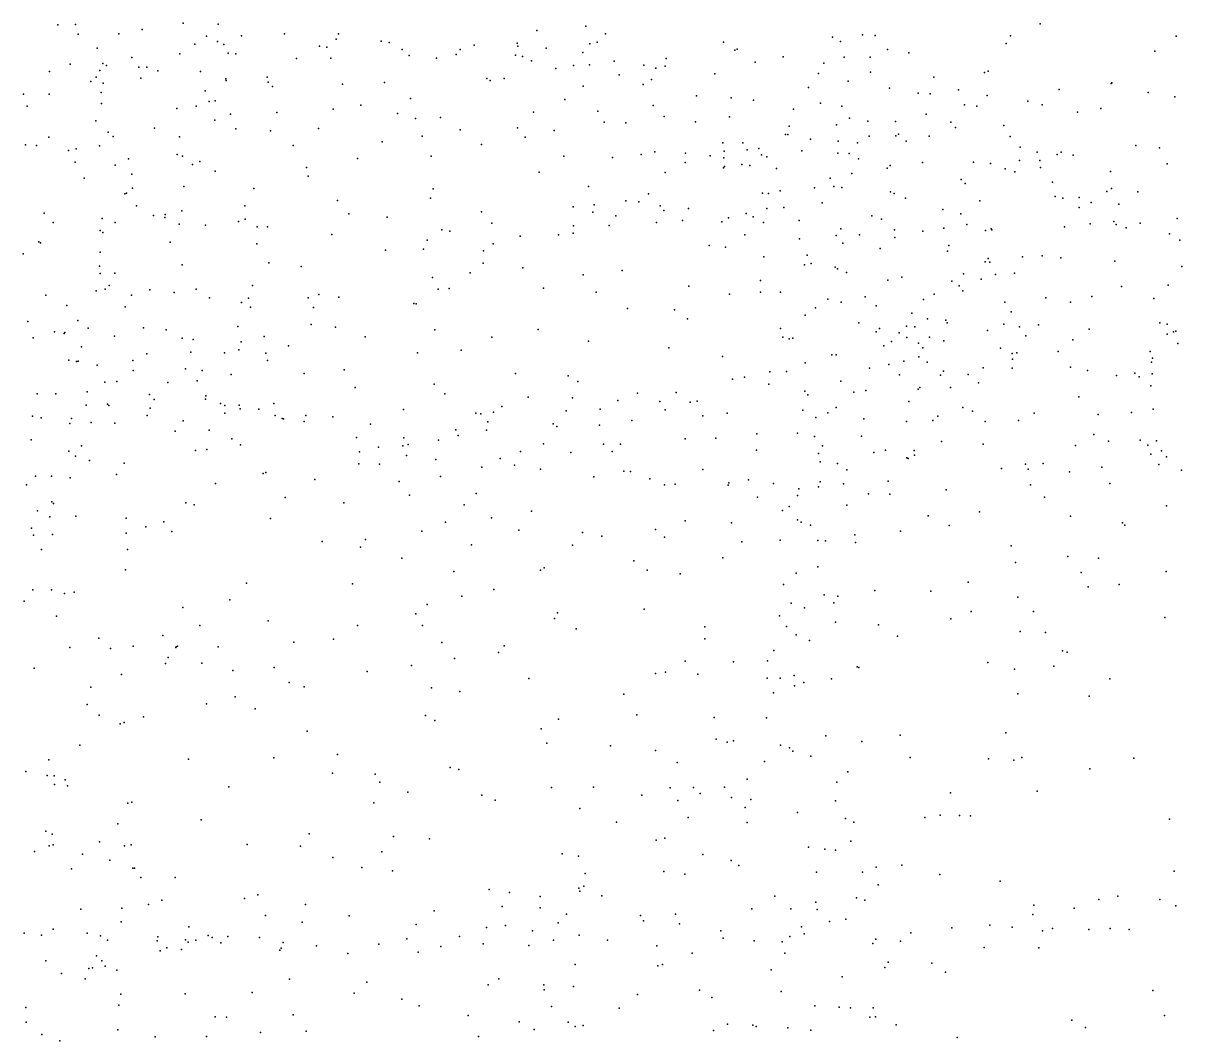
# Model space of a CAD drawing. Header units: metres. Extents: x -25 to 25, y -27.7 to 27.8.
# Drawn here: x -3.325 to -0.501, y -18.183 to -15.701 of the extents above; entities that cross this region are included whole.
import ezdxf

# ---------------------------------------------------------------- set-up
doc = ezdxf.new("R2010")
doc.units = ezdxf.units.M

msp = doc.modelspace()

# ---------------------------------------------------------------- linework, layer by layer
for p in [(-2.9353, -15.7013, -14.1137), (-3.2408, -15.7051, -14.2476), (-3.1978, -15.7047, 0.1421), (-3.1913, -15.7279, 20.0257), (-3.0918, -15.7271, 4.8017), (-3.0356, -15.7169, 2.1737), (-2.8499, -15.704, -11.9527), (-2.6886, -15.7274, -13.4497), (-2.5565, -15.7276, 7.3116), (-2.0731, -15.7191, 19.6598), (-1.9543, -15.7086, 2.075), (-1.9061, -15.7273, 1.0248), (-0.8463, -15.7026, 3.4819), (-2.9067, -15.7524, -13.7623), (-2.8788, -15.733, -13.9156), (-2.852, -15.7462, -13.541), (-2.8361, -15.7533, -12.2454), (-2.793, -15.7318, 4.9201), (-2.6034, -15.7575, -12.94), (-2.5625, -15.7405, 5.1996), (-2.453, -15.745, 5.3904), (-2.4332, -15.7483, 19.8699), (-2.2264, -15.7553, 7.422), (-2.1211, -15.7499, 6.1307), (-2.1198, -15.7573, 2.0681), (-1.9443, -15.752, 6.2034), (-1.926, -15.7473, -4.8131), (-1.6182, -15.7475, 1.6159), (-1.3527, -15.7355, 6.4749), (-1.3335, -15.7458, 18.9966), (-1.2798, -15.7297, 7.8002), (-1.2486, -15.7311, 18.7669), (-0.9292, -15.7509, 2.9483), (-0.9186, -15.732, 17.6832), (-0.5155, -15.7331, 2.0558), (-3.1453, -15.7623, -9.495), (-3.0603, -15.7854, -11.0313), (-2.9438, -15.7761, -11.3145), (-2.8258, -15.7746, 4.7576), (-2.8073, -15.7762, -12.4406), (-2.585, -15.7595, 0.2829), (-2.4013, -15.7653, 5.2021), (-2.3844, -15.7802, -4.6694), (-2.2697, -15.7781, 19.7599), (-2.2605, -15.7658, 5.8587), (-2.1252, -15.7794, 5.1165), (-2.1085, -15.7823, 5.6499), (-2.0507, -15.762, 5.3075), (-1.961, -15.7727, 5.1105), (-1.5907, -15.7668, -4.841), (-1.5849, -15.7646, 19.2893), (-1.4729, -15.7836, 8.2428), (-1.324, -15.7843, 7.3354), (-1.2606, -15.7845, 8.0174), (-1.2184, -15.7655, 7.0127), (-1.1668, -15.7735, 1.8694), (-0.5673, -15.7696, -4.4684), (-3.2105, -15.801, -14.0238), (-3.1315, -15.7994, -9.8505), (-3.1221, -15.8047, -10.8648), (-3.0434, -15.8083, 7.1682), (-3.0238, -15.8089, 4.6312), (-2.6593, -15.7872, -13.0941), (-2.5758, -15.787, 4.8563), (-2.318, -15.7863, 0.5126), (-2.086, -15.7934, 5.8567), (-2.0267, -15.8119, 4.9694), (-1.9843, -15.8042, 19.5364), (-1.9448, -15.8027, 0.8624), (-1.8846, -15.7941, 5.5027), (-1.8123, -15.8034, 6.104), (-1.7837, -15.8107, 2.266), (-1.7609, -15.8061, 5.3018), (-1.7585, -15.7878, 5.1051), (-1.5412, -15.7962, 2.4221), (-1.3741, -15.7992, 1.7966), (-3.2614, -15.819, 4.5947), (-3.1475, -15.8329, -9.6846), (-3.1383, -15.8169, -13.7768), (-3.0385, -15.8352, 0.1383), (-2.997, -15.8176, 19.9417), (-2.893, -15.8191, -11.5602), (-2.831, -15.8371, -13.0308), (-2.8307, -15.8409, 2.2076), (-2.7306, -15.8331, 0.1463), (-2.195, -15.8362, 4.9188), (-2.1872, -15.8408, 0.5837), (-2.1528, -15.8362, -4.773), (-1.873, -15.8276, 5.9449), (-1.7941, -15.8386, 1.1688), (-1.6398, -15.8249, 8.0428), (-1.3868, -15.8241, -4.8022), (-1.3146, -15.8426, 7.6989), (-1.2599, -15.8209, 2.6262), (-1.1054, -15.8329, 18.0761), (-0.9826, -15.8216, 3.4083), (-0.9731, -15.818, 3.5649), (-3.1603, -15.8432, -10.4708), (-3.1349, -15.87, -4.5321), (-3.1305, -15.8475, 2.1772), (-2.8814, -15.866, -4.513), (-2.7282, -15.8451, 19.8851), (-2.7179, -15.8555, -4.5662), (-2.5469, -15.8499, 19.835), (-2.4445, -15.8457, 4.7547), (-1.9602, -15.8547, 7.5109), (-1.814, -15.8509, 5.6581), (-1.4116, -15.8583, 8.0501), (-1.2138, -15.86, 18.6369), (-1.0459, -15.8638, 2.9942), (-0.8002, -15.863, 17.0964), (-0.6732, -15.8484, 1.9228), (-0.6716, -15.8471, 16.8024), (-0.5834, -15.8701, 16.6666), (-3.3243, -15.8746, -9.333), (-3.2619, -15.8742, 7.1475), (-3.1343, -15.8969, -13.385), (-2.8717, -15.892, -12.5639), (-2.8573, -15.8904, -12.1602), (-2.3812, -15.8853, 7.3005), (-2.0055, -15.8877, -4.8364), (-1.6842, -15.8785, 7.7548), (-1.6, -15.8836, 4.9647), (-1.5454, -15.8893, 7.9032), (-1.3823, -15.896, 19.0932), (-1.1439, -15.8723, 6.9285), (-1.1143, -15.8734, 6.5316), (-0.9757, -15.8774, 17.8745), (-0.8766, -15.8912, 3.7199), (-0.5187, -15.8812, -4.3427), (-3.3156, -15.9035, -13.7005), (-2.9504, -15.9091, -13.1181), (-2.9033, -15.9035, 0.0936), (-2.8202, -15.9229, -11.9847), (-2.7067, -15.9195, 4.4564), (-2.5694, -15.9113, 2.2491), (-2.5021, -15.9011, 4.5902), (-2.4131, -15.9214, 19.7224), (-2.0817, -15.9187, 2.2467), (-1.9249, -15.9157, 2.31), (-1.7899, -15.9019, 5.8038), (-1.448, -15.9109, 2.6352), (-1.3302, -15.9038, 7.8501), (-1.1241, -15.9234, 3.5291), (-1.0309, -15.9008, 6.7429), (-1.0013, -15.904, -4.541), (-0.8413, -15.9006, 17.6455), (-0.7553, -15.9182, -4.3626), (-0.6988, -15.9097, 3.7222), (-3.1482, -15.9393, -10.2502), (-2.8584, -15.938, -12.3592), (-2.3689, -15.9336, 2.2444), (-2.3085, -15.9309, 4.6755), (-1.9093, -15.9428, 0.7554), (-1.8567, -15.9439, 19.4361), (-1.7626, -15.9289, -4.8736), (-1.6866, -15.9416, 4.7546), (-1.6036, -15.9299, 5.1281), (-1.4582, -15.9523, 6.2474), (-1.3428, -15.9494, 2.7797), (-1.3109, -15.933, -2.6869), (-1.2664, -15.9406, 7.1973), (-1.1992, -15.9407, 1.7634), (-1.0642, -15.943, -2.8176), (-1.0528, -15.9555, 3.8637), (-0.935, -15.9511, -2.4757), (-3.2628, -15.979, -4.5371), (-3.1184, -15.9669, 4.3788), (-3.1056, -15.9779, 19.7758), (-3.0052, -15.9571, 2.2263), (-2.9439, -15.9783, -11.2886), (-2.8067, -15.9592, -11.7639), (-2.7222, -15.9637, 2.2818), (-2.6055, -15.9581, 0.2567), (-2.3532, -15.9772, 4.5286), (-2.2602, -15.961, -4.7474), (-2.1205, -15.9562, 19.5334), (-2.1017, -15.9794, 7.343), (-2.0315, -15.9628, 4.7269), (-1.4672, -15.9727, 1.5945), (-1.4618, -15.9728, 7.7178), (-1.2637, -15.977, 18.9164), (-1.1987, -15.9762, -4.6879), (-1.192, -15.9718, 7.0396), (-1.1175, -15.9769, -3.0117), (-0.92, -15.9774, -4.4167), (-3.3194, -15.998, 4.3583), (-3.2925, -15.9996, -13.4744), (-3.2151, -16.0118, 2.2102), (-3.196, -16.008, 0.3037), (-3.1394, -16.0004, -10.6061), (-2.6672, -15.9997, 19.7351), (-2.4504, -15.991, -4.6813), (-2.2082, -15.9974, 0.5253), (-1.6202, -15.9928, 19.3051), (-1.5716, -15.9931, -4.869), (-1.5609, -16.0102, 1.4464), (-1.5322, -16.007, 4.6875), (-1.4061, -15.9839, -2.9393), (-1.3387, -15.9891, 2.9402), (-1.2917, -15.9932, 3.2775), (-1.1728, -15.989, -2.5273), (-0.8957, -16.0033, 17.7889), (-0.6133, -15.9993, 1.9217), (-0.5561, -16.0051, -4.1232), (-3.1988, -16.0402, -9.9795), (-3.0683, -16.0317, -13.1469), (-2.9499, -16.0212, -12.8882), (-2.937, -16.0258, 7.1455), (-2.8948, -16.0385, 4.2782), (-2.5101, -16.0311, 2.3305), (-2.3307, -16.0256, 19.5925), (-2.0079, -16.0254, 2.4199), (-1.8887, -16.029, 4.6021), (-1.8188, -16.0218, 2.5716), (-1.7861, -16.015, 7.4747), (-1.7107, -16.0185, 4.6041), (-1.651, -16.0245, 5.83), (-1.6178, -16.03, 2.8698), (-1.6165, -16.0137, 7.6065), (-1.5261, -16.0222, 4.9519), (-1.5126, -16.0269, 2.9926), (-1.4276, -16.0122, -2.7689), (-1.34, -16.0185, 7.4993), (-1.3124, -16.0193, 6.2955), (-1.2891, -16.0318, 3.8505), (-0.8967, -16.0361, -2.8104), (-0.8535, -16.0155, -2.6474), (-0.8476, -16.0364, -4.2661), (-0.8051, -16.0217, 17.0699), (-0.7956, -16.0158, 17.5128), (-0.7663, -16.0235, 16.794), (-3.1007, -16.0479, 7.1399), (-2.9128, -16.0455, 19.6981), (-2.8572, -16.062, 0.155), (-2.6347, -16.0531, 4.2503), (-2.0677, -16.0648, -4.8282), (-1.7602, -16.0657, 2.7581), (-1.7121, -16.0407, 1.0217), (-1.6186, -16.0541, 5.5363), (-1.6163, -16.0507, 1.2788), (-1.5738, -16.046, 3.196), (-1.5541, -16.0487, 3.351), (-1.489, -16.0555, 3.5634), (-1.3052, -16.068, -4.7559), (-1.2194, -16.0545, 18.5281), (-1.2122, -16.0483, 18.329), (-1.1336, -16.0408, 4.0876), (-1.0092, -16.0405, 1.7173), (-0.968, -16.0432, 6.6823), (-0.9319, -16.0561, -2.2606), (-0.908, -16.0639, -2.9633), (-0.8454, -16.053, 3.8773), (-0.6753, -16.0632, -3.9932), (-0.5371, -16.0445, 16.3908), (-3.1764, -16.0794, -13.2912), (-3.0603, -16.0698, 19.6553), (-2.6304, -16.0743, 7.1729), (-1.3582, -16.0792, 4.6119), (-1.0392, -16.0824, 6.4452), (-1.0292, -16.0923, 17.9781), (-0.8165, -16.0892, -4.1074), (-3.0776, -16.1172, -11.028), (-3.0736, -16.1158, -4.4872), (-3.0585, -16.1037, 0.2427), (-2.9336, -16.0995, -12.5265), (-2.7629, -16.1047, -11.9283), (-2.3264, -16.1056, 2.4359), (-1.9474, -16.0999, 19.4098), (-1.8008, -16.1172, 2.9257), (-1.5236, -16.1161, 5.2113), (-1.5087, -16.1169, 5.944), (-1.4806, -16.1098, 3.792), (-1.3966, -16.1027, 3.9647), (-1.3496, -16.0992, 4.1988), (-1.3296, -16.1023, 4.4205), (-1.2112, -16.1122, 4.3221), (-1.2023, -16.117, -3.2027), (-0.81, -16.1237, -3.9418), (-0.6844, -16.112, -2.4255), (-0.6726, -16.1047, 1.7998), (-0.6089, -16.1128, -3.7706), (-3.0489, -16.1465, -13.0213), (-2.7853, -16.1463, 19.5897), (-2.5594, -16.1335, -4.6435), (-2.3327, -16.1279, 4.2317), (-1.9846, -16.1493, 4.3638), (-1.934, -16.1443, 2.74), (-1.8563, -16.1343, 0.6269), (-1.825, -16.1367, 3.3663), (-1.7726, -16.1469, 4.3717), (-1.7035, -16.1528, 0.7689), (-1.5124, -16.153, 19.1709), (-1.4712, -16.1509, 7.4584), (-1.3775, -16.1397, 6.1117), (-1.1744, -16.1282, -2.3976), (-0.9936, -16.1346, -4.3696), (-0.7915, -16.1276, -3.7273), (-0.7512, -16.1264, -3.5423), (-0.7512, -16.1507, -3.3225), (-0.7219, -16.1386, 16.5862), (-0.6549, -16.143, -2.601), (-3.274, -16.1647, 2.2996), (-3.133, -16.1775, -10.4586), (-3.0077, -16.17, 2.3404), (-2.9802, -16.1753, -11.2085), (-2.9789, -16.1681, -12.7374), (-2.9388, -16.1591, 4.1573), (-2.7844, -16.1792, 4.1256), (-2.5319, -16.1662, 19.5362), (-2.4378, -16.1741, 4.0782), (-2.2084, -16.161, 0.465), (-1.9366, -16.1625, -4.8416), (-1.8804, -16.1713, 3.5331), (-1.7635, -16.1581, 19.3137), (-1.6065, -16.1758, 4.1635), (-1.5629, -16.1656, -4.8431), (-1.5457, -16.1735, 1.0628), (-1.2568, -16.171, 18.7261), (-1.2331, -16.1793, 1.5114), (-1.0838, -16.1552, 1.5782), (-1.04, -16.1663, -3.3614), (-0.513, -16.1776, -3.469), (-3.2519, -16.1877, 0.3817), (-3.1373, -16.2067, -10.6617), (-3.1009, -16.1869, 19.4869), (-2.9453, -16.191, 7.1348), (-2.8812, -16.1935, -11.4029), (-2.8004, -16.1847, -12.2083), (-2.7548, -16.1982, -4.5656), (-2.7297, -16.1975, 0.2021), (-2.3053, -16.205, 19.4345), (-2.2853, -16.2082, -4.7134), (-2.1829, -16.1891, 4.0712), (-1.9836, -16.1951, 2.9231), (-1.8974, -16.1943, 4.2136), (-1.7814, -16.1875, 7.3152), (-1.7186, -16.1821, 3.8206), (-1.6224, -16.1854, 4.0044), (-1.5206, -16.1869, 5.5253), (-1.4337, -16.1823, -2.8755), (-1.3325, -16.2031, 4.8334), (-1.2016, -16.2049, 18.1676), (-1.1327, -16.2085, 4.4266), (-1.0817, -16.2013, 6.8822), (-1.0254, -16.192, -2.1615), (-0.9797, -16.2066, -4.2265), (-0.9663, -16.2026, 6.692), (-0.9644, -16.2055, -3.86), (-0.7871, -16.1982, 3.9145), (-0.7247, -16.1904, -2.0894), (-0.6674, -16.1847, 16.4221), (-0.6615, -16.1922, -3.0197), (-0.637, -16.2001, 3.7734), (-0.6025, -16.1891, -2.7534), (-3.2869, -16.2347, -9.9013), (-3.2827, -16.237, 7.1722), (-3.131, -16.2117, -13.1364), (-2.9671, -16.2354, 0.2331), (-2.5733, -16.2162, 0.2798), (-2.3404, -16.2307, 0.3889), (-2.1137, -16.221, -4.7825), (-2.0206, -16.2177, 3.1121), (-1.9851, -16.2137, 7.2343), (-1.5662, -16.217, 0.8394), (-1.4334, -16.2271, 19.0575), (-1.344, -16.2189, -4.7421), (-1.3273, -16.238, 1.289), (-1.287, -16.2173, -3.1103), (-1.2007, -16.2237, -4.6216), (-0.5311, -16.2151, -3.1955), (-0.506, -16.2304, -2.9655), (-3.3253, -16.2641, -13.375), (-3.1373, -16.2594, -10.3121), (-2.7557, -16.2397, 2.4766), (-2.4422, -16.2544, 2.6326), (-2.3493, -16.2521, 3.8079), (-2.2036, -16.2561, 7.1797), (-2.1798, -16.2392, 3.6521), (-1.6535, -16.2431, 19.2361), (-1.6138, -16.2478, 0.6759), (-1.2363, -16.2508, 4.7116), (-1.0723, -16.2571, -3.545), (-1.0691, -16.2432, 6.3122), (-3.1389, -16.294, -10.8452), (-2.9374, -16.2905, -4.4746), (-2.7264, -16.2853, -11.9197), (-2.2041, -16.2862, 3.464), (-1.5199, -16.2712, 7.3433), (-1.4211, -16.2908, 5.3508), (-1.4147, -16.2666, -2.5829), (-1.4044, -16.2874, 5.7239), (-0.9803, -16.2835, 1.4254), (-0.9737, -16.2751, -1.9907), (-0.9696, -16.2839, 6.5531), (-0.8896, -16.2708, 16.6451), (-0.8415, -16.2684, 17.1229), (-0.7958, -16.2733, 1.5354), (-0.6645, -16.2817, 16.2654), (-0.5013, -16.2943, -2.6078), (-3.1373, -16.3113, 19.3045), (-3.1022, -16.311, 0.3353), (-2.6477, -16.2946, 2.581), (-2.3277, -16.3215, 3.5628), (-2.2357, -16.3104, 19.3249), (-2.1072, -16.2978, 0.4549), (-1.9602, -16.3151, -4.7844), (-1.8657, -16.3046, 19.2626), (-1.3463, -16.2959, 1.0565), (-1.3403, -16.3002, 5.0706), (-1.3187, -16.3089, 18.4812), (-1.1839, -16.3208, 7.1263), (-1.0338, -16.3128, 17.8972), (-0.9554, -16.314, 16.8645), (-0.9092, -16.3107, 4.1827), (-3.1255, -16.3499, -4.4099), (-3.1157, -16.3405, 3.9252), (-2.9036, -16.3496, 3.9265), (-2.7663, -16.3411, -4.5085), (-2.3136, -16.3499, 3.3751), (-2.2871, -16.3485, 3.063), (-2.0571, -16.3476, 19.2535), (-1.7025, -16.3429, 0.5575), (-1.5279, -16.3284, -4.7656), (-1.2181, -16.3275, 6.0312), (-1.0615, -16.3304, 6.7971), (-1.0443, -16.3421, -4.1565), (-0.99, -16.3252, 4.3477), (-0.6482, -16.3432, -1.7702), (-0.5343, -16.3404, 15.9776), (-3.2703, -16.3643, -9.9912), (-3.1476, -16.354, -10.44), (-3.061, -16.3647, -11.0953), (-3.0168, -16.3515, 2.5127), (-2.9571, -16.3578, -12.5204), (-2.8712, -16.3707, 7.1445), (-2.7763, -16.3721, -12.2153), (-2.6304, -16.3708, 7.1496), (-2.6048, -16.3626, 3.7815), (-2.5561, -16.3691, 19.3202), (-1.9284, -16.3574, 7.1528), (-1.6037, -16.3621, 7.2401), (-1.5283, -16.3574, 19.0378), (-1.4794, -16.3575, 0.6423), (-1.3643, -16.3743, 18.6739), (-1.2734, -16.3684, 5.8106), (-1.1308, -16.375, 4.7845), (-1.1046, -16.3619, 1.1875), (-1.0354, -16.3536, 4.5222), (-0.8328, -16.3713, 17.4622), (-0.7208, -16.3675, 1.4315), (-0.5696, -16.3722, -2.278), (-3.2185, -16.3895, 3.8127), (-3.0764, -16.393, -12.8221), (-2.7932, -16.3827, -11.5335), (-2.7714, -16.3935, 19.2973), (-2.6177, -16.3942, -4.552), (-2.3728, -16.385, -4.6447), (-2.3677, -16.386, 3.2085), (-1.8522, -16.3973, 0.4858), (-1.7377, -16.4, 7.1675), (-1.3942, -16.3953, -2.3675), (-1.3312, -16.3819, 7.2458), (-1.246, -16.3902, -2.1544), (-0.9324, -16.3812, 1.2844), (-0.9175, -16.4049, -1.7341), (-0.773, -16.3814, 4.0605), (-3.3141, -16.4289, 3.684), (-3.1917, -16.4262, 19.1229), (-1.7058, -16.4221, -4.7404), (-1.4193, -16.4131, -2.8056), (-1.2888, -16.432, -3.038), (-1.159, -16.4081, 7.0001), (-1.1212, -16.4219, -3.5166), (-1.0762, -16.4252, 0.9452), (-1.0733, -16.4323, -1.8565), (-0.9352, -16.4348, 17.6937), (-0.5552, -16.4319, 1.46), (-0.5371, -16.4349, -1.5153), (-3.2491, -16.4541, 7.215), (-3.2255, -16.4582, -10.131), (-3.2238, -16.4553, 0.4488), (-3.1668, -16.4452, -10.6431), (-3.0322, -16.4441, -12.6432), (-2.9765, -16.4493, 19.1683), (-2.8024, -16.4405, 3.6784), (-2.6234, -16.4363, 3.5192), (-2.5642, -16.4424, 3.1206), (-2.3222, -16.4493, 0.3842), (-2.0697, -16.4481, 7.1069), (-1.4798, -16.4461, 18.8435), (-1.2462, -16.4542, 18.0133), (-1.2381, -16.4457, 5.4106), (-1.1906, -16.4566, -4.3956), (-1.1726, -16.4402, -3.3708), (-1.1521, -16.4416, 0.7301), (-0.9753, -16.4506, 16.4617), (-0.8973, -16.4413, 17.162), (-0.8816, -16.4637, 0.981), (-0.8507, -16.4369, 4.2548), (-0.7269, -16.4473, 1.2453), (-0.5374, -16.4593, -2.006), (-0.5212, -16.454, 3.8046), (-0.5163, -16.4523, -1.7295), (-3.3011, -16.4686, -13.2272), (-3.1829, -16.4908, -10.8108), (-3.1029, -16.4647, 3.6214), (-2.9379, -16.4693, 3.6025), (-2.9113, -16.4724, 2.7726), (-2.7938, -16.4785, 2.913), (-2.738, -16.4656, -11.701), (-2.6783, -16.488, 0.345), (-2.492, -16.4657, 0.3584), (-2.1832, -16.4671, -4.666), (-1.9476, -16.4766, -4.6978), (-1.4738, -16.4671, -2.5103), (-1.4581, -16.4706, 18.3158), (-1.4497, -16.4694, 18.5274), (-1.2278, -16.4883, -1.9568), (-1.2088, -16.4771, -3.205), (-1.1716, -16.4673, 5.6557), (-1.1435, -16.4812, 5.1638), (-1.1162, -16.4668, 5.8682), (-1.0817, -16.4758, -3.7927), (-0.7673, -16.4737, 16.1281), (-0.5108, -16.4826, -2.1586), (-3.0239, -16.5075, -11.1935), (-2.9169, -16.5037, -12.4246), (-2.8346, -16.5048, 3.4384), (-2.7999, -16.4974, -4.4365), (-2.7341, -16.5059, 19.1375), (-2.3646, -16.505, 7.121), (-2.2577, -16.4988, 19.1146), (-1.752, -16.4926, 19.0394), (-1.6209, -16.514, 0.478), (-1.3544, -16.5098, -4.5499), (-1.3435, -16.5101, -2.1011), (-1.142, -16.5149, 6.6912), (-1.1323, -16.4929, -4.1892), (-0.943, -16.4936, 4.7144), (-0.9151, -16.5067, 0.7027), (-0.9142, -16.5203, 17.4855), (-0.9037, -16.5053, 17.3108), (-0.8023, -16.502, -1.4503), (-0.5782, -16.5019, 1.267), (-0.5725, -16.5178, 15.8901), (-3.2142, -16.5227, 18.9446), (-3.1955, -16.5261, -10.479), (-3.1914, -16.5257, 3.4477), (-3.1448, -16.5354, -12.82), (-3.0582, -16.5238, 7.1845), (-3.0571, -16.5479, 3.361), (-2.9293, -16.5438, 2.9775), (-2.8894, -16.548, 3.1537), (-2.7295, -16.5241, -11.9985), (-2.5426, -16.5469, 19.0457), (-1.4193, -16.5296, 7.1098), (-1.2628, -16.5421, 0.4776), (-1.2151, -16.5335, 16.8284), (-1.1791, -16.5256, 16.5724), (-1.122, -16.528, 5.5102), (-0.9859, -16.5415, 4.9679), (-0.9146, -16.5428, 16.2501), (-0.7723, -16.5402, 0.7631), (-0.7316, -16.5478, 0.1893), (-0.5752, -16.5277, -1.3086), (-3.1259, -16.5762, 3.2223), (-3.0974, -16.5751, 2.9905), (-2.901, -16.5737, -11.3945), (-2.8187, -16.5578, -12.258), (-2.6407, -16.5553, 7.1463), (-2.1256, -16.5552, 16.767), (-1.9967, -16.5611, 16.6821), (-1.9732, -16.5753, 18.9848), (-1.5967, -16.5695, 18.7531), (-1.5671, -16.5644, 18.5639), (-1.5057, -16.5514, 18.1759), (-1.4652, -16.5508, -2.369), (-1.3321, -16.5741, 6.9163), (-1.1894, -16.5586, -1.7778), (-1.0895, -16.5593, 17.7692), (-1.0825, -16.5501, 17.0228), (-1.0217, -16.5582, 0.4331), (-0.6606, -16.5605, 0.947), (-0.6158, -16.5547, -0.0038), (-0.6053, -16.5637, 0.5756), (-0.5739, -16.5561, 1.111), (-3.1696, -16.6002, 18.8122), (-2.9727, -16.577, 0.4565), (-2.5159, -16.5892, -4.4718), (-2.3237, -16.5815, 18.9754), (-1.8283, -16.6037, 7.0107), (-1.734, -16.6014, 16.7225), (-1.5081, -16.5818, -4.5687), (-1.4202, -16.5984, 16.7884), (-1.3009, -16.6006, -4.3549), (-1.2716, -16.5971, -3.0171), (-1.1443, -16.5935, -3.8974), (-1.1395, -16.5898, -3.6284), (-1.0652, -16.5893, 16.3505), (-0.9971, -16.5782, -1.5206), (-0.5771, -16.5859, 0.7544), (-3.291, -16.6054, -13.0769), (-3.2453, -16.6054, -10.6788), (-3.1718, -16.633, -11.051), (-3.1198, -16.6304, 18.126), (-3.1167, -16.6333, 18.3854), (-3.0172, -16.6068, 17.4785), (-3.0064, -16.6186, 17.7759), (-2.8809, -16.6181, 18.2344), (-2.8803, -16.61, 17.9644), (-2.8441, -16.6285, 17.4582), (-2.799, -16.6327, 7.176), (-2.7145, -16.629, 18.8687), (-2.2972, -16.6053, 16.8714), (-2.0941, -16.6135, 16.9063), (-1.9864, -16.615, 7.0006), (-1.8762, -16.6214, 16.5255), (-1.7737, -16.6234, 18.773), (-1.6998, -16.6254, 18.4444), (-1.6827, -16.6229, 18.2172), (-1.4131, -16.6078, 0.4386), (-1.1666, -16.6241, -1.608), (-0.7525, -16.6121, 4.5095), (-3.3025, -16.6591, 18.5755), (-3.0227, -16.6579, -11.2615), (-3.0159, -16.6398, 18.6087), (-2.8341, -16.6521, 18.6867), (-2.834, -16.6334, 17.2765), (-2.7968, -16.642, 17.6442), (-2.7511, -16.6421, -11.818), (-2.7111, -16.6577, 18.5488), (-2.6365, -16.658, 18.3056), (-2.5709, -16.6611, 18.6527), (-2.3986, -16.6433, 18.7962), (-2.2218, -16.6521, 7.0078), (-2.2097, -16.6535, 17.0125), (-2.179, -16.6497, 16.5083), (-2.1583, -16.6356, 18.8632), (-2.0018, -16.6464, -4.5781), (-1.9189, -16.6424, 16.9437), (-1.7606, -16.6439, -4.5889), (-1.6684, -16.6586, 0.4223), (-1.6093, -16.6518, 16.8764), (-1.4253, -16.6447, -2.0687), (-1.3637, -16.6512, 6.7515), (-1.3438, -16.6387, 17.8699), (-1.096, -16.6598, 17.1725), (-1.035, -16.6384, 6.3114), (-1.0119, -16.647, 17.4194), (-0.8612, -16.6521, 16.0362), (-0.7049, -16.6558, 4.7042), (-0.6241, -16.6502, 4.2546), (-0.5711, -16.6427, -0.1466), (-3.2815, -16.6637, -10.3917), (-3.2116, -16.6774, -12.7723), (-3.2079, -16.6648, 7.3076), (-3.1599, -16.675, 17.6128), (-3.1018, -16.6762, 17.1243), (-2.9355, -16.6706, 17.1275), (-2.6938, -16.6655, 17.3707), (-2.691, -16.6661, 17.2109), (-2.6404, -16.6728, 17.7942), (-2.4788, -16.6792, 18.3911), (-2.193, -16.6731, 18.6776), (-2.0332, -16.6778, 17.0904), (-2.0243, -16.6844, 18.5942), (-1.9203, -16.6813, 18.3961), (-1.8419, -16.6704, 0.415), (-1.3936, -16.6628, 16.4849), (-1.2762, -16.666, 17.0165), (-1.1724, -16.6725, -3.7594), (-1.1083, -16.67, 17.6382), (-0.9804, -16.6723, -1.3199), (-0.8991, -16.6701, 5.3793), (-3.3059, -16.7169, -10.8846), (-2.9549, -16.696, 7.2276), (-2.8719, -16.6936, -4.2555), (-2.8171, -16.715, -11.6742), (-2.5127, -16.7113, 17.1801), (-2.3972, -16.712, 18.22), (-2.3129, -16.7177, 16.6037), (-2.271, -16.6925, 17.1541), (-2.265, -16.7069, 18.4772), (-2.1957, -16.6939, 0.4182), (-1.7115, -16.7149, 17.9287), (-1.6371, -16.713, 17.0181), (-1.5371, -16.7028, -4.4484), (-1.4377, -16.701, 17.0025), (-1.3967, -16.709, -1.7783), (-1.2818, -16.7084, -4.1513), (-0.7156, -16.7039, 5.0775), (-0.603, -16.7176, 4.5857), (-3.2143, -16.7452, 18.1872), (-3.1834, -16.7322, 17.9341), (-2.9056, -16.743, -12.2644), (-2.8778, -16.7406, 0.5486), (-2.796, -16.7294, -12.02), (-2.4595, -16.7353, 17.444), (-2.4002, -16.7317, 18.0212), (-2.3871, -16.7283, 17.305), (-2.1134, -16.7458, 17.2906), (-2.0572, -16.727, 18.2329), (-1.9105, -16.7277, 17.9504), (-1.8901, -16.7455, -4.5019), (-1.8695, -16.7274, 17.127), (-1.5382, -16.742, 17.7789), (-1.3769, -16.7315, -4.2975), (-1.2239, -16.742, -3.9309), (-1.1537, -16.7429, -1.3796), (-1.0868, -16.7216, 0.2997), (-0.9856, -16.7279, 6.1441), (-0.7606, -16.7313, 0.0069), (-0.6803, -16.7205, -1.0763), (-0.584, -16.7304, 4.8466), (-0.5627, -16.7198, -0.9691), (-0.5511, -16.7442, -0.3069), (-3.198, -16.7574, -12.5829), (-3.1637, -16.7672, -11.2016), (-3.0791, -16.7737, 7.2925), (-2.5052, -16.7466, -4.3464), (-2.3908, -16.7557, 17.5884), (-2.3194, -16.7653, 17.8037), (-2.1624, -16.7626, 17.9508), (-1.9908, -16.7483, 16.3857), (-1.3871, -16.7509, 6.5013), (-1.3826, -16.771, -1.582), (-1.2522, -16.7482, -3.0826), (-1.1717, -16.7614, 6.2669), (-1.1681, -16.7626, 17.4552), (-1.153, -16.7547, 16.1935), (-0.5766, -16.752, 15.7521), (-0.5389, -16.7589, 4.4184), (-3.0978, -16.8021, 0.673), (-2.7406, -16.7994, 17.0982), (-2.7342, -16.797, -4.1958), (-2.5071, -16.7754, 16.9756), (-2.4565, -16.7764, 0.4471), (-2.2074, -16.7841, 17.6129), (-2.1279, -16.779, -4.4171), (-2.0647, -16.7888, 17.5548), (-1.8616, -16.7937, 6.8837), (-1.8454, -16.7941, 17.6739), (-1.6688, -16.7895, 17.6868), (-1.3409, -16.7751, 0.3828), (-1.3178, -16.7907, -2.9291), (-0.9409, -16.7872, 5.9954), (-0.8826, -16.7768, -1.1497), (-0.8761, -16.7887, 5.8054), (-0.8391, -16.7749, 5.6353), (-0.7753, -16.795, 5.4857), (-0.6966, -16.7842, -0.1249), (-0.5572, -16.7773, 5.0345), (-0.5019, -16.7914, -0.5923), (-3.3175, -16.8267, -11.0826), (-3.295, -16.8055, 18.3246), (-3.2564, -16.8059, 17.4304), (-3.2105, -16.8099, 17.245), (-2.8564, -16.8235, -11.8393), (-2.6147, -16.8137, 0.4995), (-2.4092, -16.8191, 6.9578), (-2.3078, -16.8062, -4.3411), (-1.9343, -16.807, 0.416), (-1.7979, -16.8124, 17.4975), (-1.7624, -16.8272, 16.3155), (-1.7365, -16.825, 6.7978), (-1.6069, -16.8275, 17.5331), (-1.6053, -16.8224, 16.3215), (-1.5576, -16.8149, 17.2384), (-1.4968, -16.8236, -2.4082), (-1.3825, -16.8193, 17.5286), (-1.3262, -16.8241, 6.3115), (-1.2173, -16.8179, -3.7256), (-0.87, -16.8269, 15.8234), (-0.6771, -16.8234, -0.9166), (-2.6865, -16.858, 7.0999), (-2.3838, -16.8524, 16.7881), (-2.2216, -16.8483, 16.4992), (-1.5355, -16.8568, -4.2551), (-1.4379, -16.8527, -2.0686), (-1.4345, -16.837, -2.7079), (-1.3869, -16.8316, -4.1476), (-1.2653, -16.8485, 16.1267), (-1.2128, -16.8494, -3.4649), (-1.0759, -16.8394, 15.987), (-0.8358, -16.8569, -1.0188), (-3.2552, -16.8682, 17.6425), (-3.2516, -16.8725, 17.8897), (-2.9285, -16.8708, -12.1053), (-2.9088, -16.8759, 17.1361), (-2.5437, -16.871, -4.1794), (-2.2503, -16.8756, 6.8389), (-1.4584, -16.8801, 0.3924), (-1.3181, -16.8767, -1.3738), (-0.539, -16.8779, 5.337), (-3.2901, -16.8904, -12.4996), (-3.2602, -16.9053, 7.3995), (-3.1968, -16.9035, 0.7571), (-3.0742, -16.9085, -12.2922), (-2.7225, -16.9091, 0.5895), (-2.1837, -16.9071, -4.2594), (-2.086, -16.8914, 0.4295), (-1.7118, -16.9144, 0.4114), (-1.4748, -16.8891, -2.2636), (-1.4379, -16.9119, -1.4749), (-1.1197, -16.9023, 6.0603), (-0.9942, -16.8925, 0.1766), (-0.773, -16.9037, 5.7054), (-3.3048, -16.9323, 18.0804), (-3.0265, -16.9295, -11.5431), (-2.9827, -16.9174, 0.6917), (-2.9631, -16.9404, -11.9091), (-2.3537, -16.9397, 0.4807), (-2.2958, -16.918, 16.6256), (-2.1169, -16.9372, 16.3644), (-1.9623, -16.9429, -4.2759), (-1.7841, -16.9354, 6.6915), (-1.5988, -16.9197, 6.5094), (-1.429, -16.9176, -1.8783), (-1.406, -16.9249, -4.0061), (-1.1866, -16.9397, 0.309), (-1.068, -16.9257, 15.8277), (-0.6461, -16.9193, 15.6323), (-0.6402, -16.925, -0.4925), (-3.3003, -16.9493, 17.4723), (-3.2536, -16.9482, -4.2422), (-3.0746, -16.9449, 17.1613), (-2.5967, -16.9653, 17.0235), (-2.491, -16.9598, 6.8117), (-1.915, -16.9522, 16.2421), (-1.7618, -16.9544, -4.2478), (-1.5733, -16.9659, 6.3467), (-1.48, -16.9621, -2.5958), (-1.3885, -16.9626, 6.1331), (-1.3701, -16.9632, 15.989), (-1.2979, -16.9488, -3.0787), (-1.2969, -16.9675, -3.6545), (-3.2808, -16.9849, -12.338), (-3.0707, -16.9849, -12.134), (-2.5035, -16.9786, 0.5369), (-2.2325, -16.9735, 6.6612), (-1.9866, -16.9744, 6.6488), (-0.9173, -16.9753, 15.6777), (-2.4023, -17.0055, 16.836), (-1.8368, -17.0126, 6.5406), (-1.62, -17.0049, 16.0689), (-1.3885, -17.0272, -2.9293), (-0.9064, -17.016, -0.9603), (-0.7788, -17.0013, -0.8134), (-0.7043, -17.006, -0.6394), (-3.0763, -17.0345, -11.9576), (-2.2756, -17.0382, 6.5225), (-2.0641, -17.0353, -4.1316), (-2.0558, -17.0295, 6.5181), (-1.8048, -17.035, 16.1088), (-1.7241, -17.0436, 6.3468), (-1.441, -17.0426, -2.1698), (-0.7469, -17.0405, -0.2797), (-0.5392, -17.038, 5.5168), (-3.3019, -17.0826, -12.1256), (-3.2566, -17.0832, -11.5861), (-2.7811, -17.0663, 6.9323), (-2.5223, -17.0685, -3.9838), (-2.1779, -17.0821, 6.4107), (-1.4722, -17.0699, -3.8412), (-1.2496, -17.0847, 15.5842), (-1.0219, -17.0646, 0.1719), (-0.7297, -17.0758, -0.4295), (-0.6541, -17.0696, 15.4846), (-3.3231, -17.1104, 17.3916), (-3.2244, -17.0922, -11.9827), (-3.2014, -17.0885, -11.7299), (-2.8213, -17.1076, -4.0393), (-2.2559, -17.0986, 16.5526), (-1.3728, -17.0947, -1.2825), (-1.3397, -17.0982, 5.9071), (-1.1131, -17.0865, 5.8295), (-0.9007, -17.1006, 0.0462), (-2.9365, -17.1256, 17.1589), (-2.341, -17.119, -3.9643), (-2.0227, -17.139, -3.9935), (-1.8119, -17.1301, -4), (-1.4532, -17.1152, -2.712), (-1.4211, -17.1271, -1.9581), (-1.3493, -17.115, -3.3107), (-1.0146, -17.1358, 15.4664), (-0.8632, -17.1354, -0.8353), (-3.244, -17.1472, -4.2973), (-2.8945, -17.1696, 6.8974), (-2.728, -17.1584, 6.5113), (-2.5103, -17.1698, 16.9534), (-2.3681, -17.1418, 6.3236), (-2.3522, -17.1698, 0.5324), (-2.0303, -17.1527, 0.4309), (-1.4819, -17.1459, -3.6876), (-1.3456, -17.1615, 0.3602), (-1.2404, -17.1684, 15.4087), (-1.0639, -17.1535, -1.0421), (-0.5431, -17.1505, 15.3973), (-2.985, -17.1946, 7.0333), (-1.9776, -17.1779, 6.1918), (-1.6639, -17.1735, 6.0614), (-1.4652, -17.1722, -1.6985), (-1.441, -17.1926, -2.2767), (-1.1942, -17.1961, 5.7363), (-0.8951, -17.1841, 5.691), (-0.8336, -17.1871, -0.11), (-3.2112, -17.2238, 17.2693), (-3.141, -17.2004, 5.9952), (-3.1126, -17.2263, 6.3007), (-3.0574, -17.22, 0.7942), (-2.9532, -17.2231, 6.615), (-2.9524, -17.222, 6.2396), (-2.9495, -17.2199, 6.441), (-2.8499, -17.2219, 0.7297), (-2.6659, -17.2105, 6.2514), (-2.5688, -17.2031, 0.616), (-2.3047, -17.2111, 16.6599), (-2.1528, -17.2197, 6.154), (-1.6642, -17.2021, -3.8153), (-1.4089, -17.2061, 5.8173), (-2.9722, -17.2477, -4.13), (-2.2744, -17.2505, -3.8583), (-2.1668, -17.2357, 16.324), (-1.4961, -17.2308, 0.3924), (-0.7919, -17.2318, -0.2787), (-0.7805, -17.2349, -0.4467), (-3.2988, -17.2737, 5.5712), (-2.9787, -17.2629, 5.9274), (-2.89, -17.2613, 6.0812), (-2.8145, -17.2799, 17.1063), (-2.7136, -17.2723, -3.9599), (-2.4868, -17.2818, 6.1054), (-2.3788, -17.2672, 16.7857), (-1.7116, -17.2569, 0.4113), (-1.5939, -17.2582, -3.6546), (-1.511, -17.2561, -3.4713), (-1.2922, -17.2705, -1.1816), (-1.2885, -17.2721, 15.3038), (-0.9743, -17.2604, 0.076), (-0.9092, -17.2767, -0.7914), (-0.8136, -17.2687, -0.6096), (-3.0857, -17.289, 5.7326), (-2.677, -17.3089, 6.0753), (-2.0932, -17.2987, 16.1963), (-1.7841, -17.2873, -3.7478), (-1.7595, -17.2837, 15.8957), (-1.6813, -17.2884, 5.9418), (-1.512, -17.2986, 15.4799), (-1.4803, -17.2984, -3.3085), (-1.4462, -17.2921, -2.8075), (-1.4226, -17.3085, -2.1561), (-1.3551, -17.2998, 5.6973), (-0.6766, -17.2997, 5.6022), (-3.16, -17.3204, 6.5912), (-2.6406, -17.3198, 17.0235), (-2.3299, -17.3222, 6.0395), (-2.2609, -17.3305, 16.4853), (-1.8613, -17.3372, 5.9865), (-1.4962, -17.3343, -1.7085), (-1.4456, -17.3167, -2.5263), (-0.9007, -17.3362, -0.0648), (-3.1697, -17.3621, 7.1322), (-2.8782, -17.3606, -4.0626), (-2.8083, -17.3436, 5.9035), (-0.7274, -17.342, 15.3903), (-3.1398, -17.3885, 6.9435), (-3.0319, -17.3923, 0.7839), (-2.76, -17.373, 0.7096), (-2.3446, -17.3895, 0.5727), (-1.8296, -17.3877, 0.4025), (-1.6409, -17.3939, -3.4906), (-1.5138, -17.3951, -1.2638), (-3.0893, -17.4099, 5.5353), (-3.0794, -17.4061, -4.2212), (-2.3217, -17.4011, -3.8147), (-2.0624, -17.4214, 5.9523), (-2.0208, -17.3985, -3.7527), (-2.6331, -17.4278, 5.8953), (-1.6362, -17.4471, 15.5267), (-1.594, -17.4512, 15.3782), (-1.3688, -17.4387, -1.1569), (-1.1878, -17.4375, 15.2269), (-0.9306, -17.4319, 5.4928), (-3.1871, -17.4615, 17.2053), (-2.0489, -17.4564, 16.0614), (-1.8935, -17.4631, -3.6643), (-1.7843, -17.4743, 5.8722), (-1.6091, -17.4545, -1.5966), (-1.4797, -17.4617, 0.3402), (-1.4576, -17.4685, -1.8906), (-1.4494, -17.4765, -3.0185), (-1.2813, -17.453, 0.268), (-3.2631, -17.4971, 6.9081), (-2.9226, -17.4956, 17.0472), (-2.7147, -17.4928, 5.765), (-2.5594, -17.4844, 16.8428), (-1.7312, -17.5035, 15.6953), (-1.5188, -17.5018, -3.2179), (-1.4054, -17.4881, -2.7703), (-1.1636, -17.4914, 5.4884), (-0.9724, -17.4946, -0.6848), (-0.9106, -17.4985, -0.2672), (-0.891, -17.4916, -0.4395), (-0.6181, -17.4932, 5.5193), (-3.3185, -17.5255, 7.1246), (-3.2671, -17.5356, 13.3286), (-3.25, -17.5366, 14.1547), (-2.5717, -17.5296, 0.6541), (-2.4676, -17.5322, 16.7107), (-2.2847, -17.5164, 5.8786), (-2.2636, -17.5206, 0.5652), (-1.3152, -17.5263, 15.1338), (-0.7257, -17.5193, 15.3248), (-3.2493, -17.5576, 14.379), (-3.2227, -17.5465, 13.8292), (-3.2171, -17.5609, 13.5858), (-2.8237, -17.5631, -4.0324), (-2.4562, -17.5516, 5.8448), (-2.0378, -17.565, -3.7124), (-1.9352, -17.5637, 5.8576), (-1.6913, -17.5651, 5.7758), (-1.6157, -17.5642, -3.3425), (-1.5604, -17.5446, -1.7579), (-1.3419, -17.5516, -2.5406), (-2.388, -17.5759, 16.5109), (-2.2073, -17.5833, -3.7859), (-1.8172, -17.5832, 0.3546), (-1.7485, -17.566, -1.3727), (-1.6755, -17.5794, -1.2298), (-1.5985, -17.589, 0.3157), (-1.0652, -17.5779, 0.0049), (-0.8541, -17.5737, 5.4262), (-3.0705, -17.6033, 17.0425), (-3.0603, -17.6003, 5.382), (-2.4705, -17.6022, -3.8703), (-2.1749, -17.5959, 16.0789), (-1.9687, -17.616, 15.8783), (-1.7299, -17.5962, 15.5248), (-1.5653, -17.614, 5.6817), (-1.5518, -17.5943, 15.1492), (-1.3453, -17.5977, -1.0306), (-2.8917, -17.6435, 5.4811), (-1.8794, -17.6494, -1.4002), (-1.7043, -17.6383, 15.2649), (-1.4378, -17.6261, -1.9776), (-1.3213, -17.6403, -2.6659), (-1.3005, -17.649, -2.3319), (-1.1273, -17.6383, 15.1249), (-1.0902, -17.6319, -0.6913), (-1.0433, -17.6332, -0.1614), (-1.0164, -17.6342, -0.4766), (-0.5315, -17.6418, 5.4925), (-3.2702, -17.671, 14.5514), (-3.0947, -17.6538, 0.7108), (-2.628, -17.6779, 5.6859), (-1.5611, -17.6501, -1.1107), (-3.2547, -17.679, 13.2038), (-3.2525, -17.7046, 5.2368), (-3.1396, -17.6974, 13.5844), (-3.062, -17.7046, -4.1829), (-2.7792, -17.7038, 16.7903), (-2.4223, -17.6844, 0.6214), (-2.3351, -17.6899, 16.1383), (-1.7821, -17.693, 15.4047), (-1.7616, -17.688, -1.6063), (-1.308, -17.6954, -0.8945), (-3.2976, -17.7208, 12.8758), (-3.2622, -17.7071, -4.2663), (-3.181, -17.7277, 14.7162), (-3.0783, -17.7073, 14.367), (-2.6494, -17.7077, 0.6566), (-2.4509, -17.7217, 16.3237), (-2.0115, -17.7266, -1.4215), (-1.9721, -17.7322, -1.2107), (-1.6689, -17.7285, -3.4232), (-1.411, -17.7104, 0.1638), (-1.3716, -17.7151, -2.9026), (-1.3454, -17.7173, 5.5083), (-3.1137, -17.7422, 16.9433), (-3.0584, -17.7617, 14.0334), (-3.0541, -17.7618, 13.7586), (-2.5707, -17.7353, 16.5401), (-2.4998, -17.76, -3.9629), (-1.5993, -17.7431, -1.7728), (-1.5812, -17.7548, 15.0169), (-1.246, -17.7587, -0.027), (-1.1839, -17.7538, 5.4233), (-3.2072, -17.7631, 13.334), (-3.0386, -17.7843, 0.6508), (-2.9552, -17.7839, 5.3566), (-2.4254, -17.7678, 5.7487), (-1.9558, -17.7744, -1.5614), (-1.7638, -17.7696, 0.239), (-1.7127, -17.776, -1.0332), (-1.3921, -17.7712, 14.9409), (-1.2793, -17.771, -2.2363), (-1.091, -17.777, 15.016), (-0.5203, -17.7692, 13.8887), (-2.1894, -17.8133, 15.8181), (-1.9708, -17.8106, 0.3503), (-1.9688, -17.8175, -3.7088), (-1.959, -17.8056, 15.5631), (-1.2413, -17.8023, -2.4718), (-0.9444, -17.7934, 15.0709), (-2.9873, -17.8392, 14.4696), (-2.7861, -17.8351, 5.483), (-2.7534, -17.8268, 16.576), (-2.1397, -17.8208, 0.4722), (-2.0655, -17.8303, 15.6959), (-1.9149, -17.8292, 15.2545), (-1.4932, -17.8297, 0.0581), (-1.3935, -17.8442, -0.749), (-1.2945, -17.8337, -0.6275), (-1.2742, -17.8398, -2.7532), (-0.7034, -17.8379, 13.9016), (-0.6572, -17.8297, 14.9896), (-0.5545, -17.8378, 14.2223), (-3.1844, -17.8615, 0.6326), (-3.0849, -17.8591, 5.2498), (-3.0197, -17.8501, 16.7283), (-2.6369, -17.8505, 16.3421), (-2.3237, -17.8652, -3.9521), (-2.1579, -17.8553, -3.847), (-2.0653, -17.8583, -1.1543), (-2.0012, -17.8739, 15.4215), (-1.735, -17.8737, -0.9044), (-1.5496, -17.8604, -3.2799), (-1.4543, -17.8609, -1.9195), (-1.3904, -17.8619, -0.0621), (-0.8642, -17.8746, 13.9693), (-0.8623, -17.852, 13.8077), (-0.7636, -17.8591, 5.3938), (-0.516, -17.8534, 14.8191), (-3.0861, -17.8922, 13.5875), (-2.7349, -17.8769, -4.0772), (-2.6457, -17.8931, 16.0373), (-2.5311, -17.8781, 15.9248), (-2.3672, -17.8985, 0.5644), (-2.1496, -17.9013, -1.3499), (-2.0216, -17.895, -1.0075), (-1.8203, -17.8766, 15.0681), (-1.8132, -17.8901, -1.7032), (-1.7259, -17.8972, 0.0702), (-1.3602, -17.8917, -2.0426), (-1.3204, -17.886, -0.3772), (-0.969, -17.9002, 13.6244), (-3.323, -17.9198, 16.9652), (-3.2809, -17.925, 12.9028), (-3.2522, -17.9102, 13.1239), (-3.169, -17.9198, -4.228), (-3.1365, -17.9266, 15.12), (-2.997, -17.9288, 0.6029), (-2.9213, -17.9045, 15.0432), (-2.8741, -17.9258, 5.3743), (-2.8647, -17.9307, 14.5723), (-2.8266, -17.928, 16.2248), (-2.7492, -17.9308, 15.7455), (-2.2617, -17.9285, 5.7909), (-2.1962, -17.9062, 15.601), (-2.0842, -17.9146, 5.8295), (-1.97, -17.9249, -1.6751), (-1.625, -17.9143, -0.7777), (-1.4566, -17.9285, -3.1413), (-1.428, -17.9044, 5.579), (-1.4214, -17.9218, -0.5149), (-1.1616, -17.9188, 13.9716), (-1.0622, -17.9069, 14.8222), (-0.9146, -17.9051, 5.39), (-0.8408, -17.9145, 14.8492), (-0.8163, -17.9086, 14.1386), (-0.7282, -17.911, 13.6202), (-0.6763, -17.9088, 14.7877), (-0.6293, -17.911, 14.5292), (-3.1198, -17.937, 16.6082), (-2.9986, -17.9387, 13.8332), (-2.9752, -17.9554, 14.0197), (-2.9394, -17.9601, 14.354), (-2.9293, -17.936, 16.413), (-2.9229, -17.9423, 15.3602), (-2.9043, -17.9374, 15.8251), (-2.8434, -17.9435, 15.5103), (-2.6962, -17.9565, 15.1931), (-2.6919, -17.9426, 14.941), (-2.6102, -17.9512, 15.5778), (-2.4585, -17.9469, -4.0389), (-2.3906, -17.9339, 15.6596), (-2.3075, -17.9529, 15.5007), (-2.204, -17.946, 15.2955), (-2.0927, -17.9503, 15.1281), (-2.0325, -17.937, -3.8095), (-1.9013, -17.9373, 0.2045), (-1.7807, -17.9511, -0.7317), (-1.6192, -17.9325, -1.7881), (-1.5439, -17.9385, -0.6245), (-1.4751, -17.9414, -0.36), (-1.2544, -17.9449, 14.7282), (-1.2475, -17.9349, 13.8182), (-1.187, -17.9392, 13.5578), (-0.9829, -17.9551, 14.631), (-0.8497, -17.9557, 14.529), (-3.2704, -17.9876, 16.6848), (-3.1462, -17.9749, 15.3543), (-3.1336, -17.9875, 15.8172), (-2.9912, -17.9631, 16.2204), (-2.6994, -17.9611, 15.4131), (-2.5342, -17.9697, 14.9488), (-2.3622, -17.9666, 15.2984), (-1.6945, -17.9691, -3.4603), (-1.4689, -17.969, 14.81), (-3.1649, -18.0058, 15.5813), (-3.1567, -18.0047, 16.4098), (-3.1257, -18.0002, 13.457), (-3.0972, -18.0104, 5.2227), (-1.9799, -17.9965, 14.9853), (-1.7784, -17.9997, -0.1372), (-1.767, -17.9961, -0.5602), (-1.5019, -18.0096, 5.676), (-1.2255, -18.0038, -2.4405), (-1.217, -17.9911, 14.1335), (-1.1105, -17.993, 14.4191), (-1.0775, -18.0154, 5.429), (-3.2316, -18.018, 15.2223), (-3.1743, -18.0316, 15.9813), (-2.6765, -18.0318, 14.6968), (-2.4879, -18.0397, 5.6642), (-2.1662, -18.0315, -1.5842), (-1.3294, -18.0264, 13.5553), (-3.0875, -18.0691, -4.2151), (-2.9301, -18.0675, -4.1851), (-2.7668, -18.065, 14.5053), (-2.5185, -18.0661, 14.7611), (-2.1918, -18.0457, -1.4056), (-2.0565, -18.046, -0.9584), (-2.0557, -18.0583, 0.2575), (-1.9839, -18.0499, -0.8204), (-1.828, -18.0695, 14.8846), (-1.6769, -18.0593, 5.8351), (-1.4782, -18.0622, -1.925), (-0.5723, -18.0595, 13.4459), (-3.3185, -18.1013, 16.3111), (-3.0922, -18.0953, 0.5406), (-2.4023, -18.0807, 0.4819), (-2.36, -18.0975, 14.7955), (-2.0377, -18.0989, 5.8537), (-1.6465, -18.0771, 14.8048), (-1.3954, -18.0974, 14.5627), (-1.3365, -18.1007, 14.2721), (-1.3091, -18.1017, -2.1439), (-2.8577, -18.1242, 13.9957), (-2.8294, -18.1252, 14.2427), (-2.6676, -18.1187, -4.1492), (-2.2411, -18.1211, 5.8049), (-1.8729, -18.1025, -3.6724), (-1.2615, -18.1252, -2.6507), (-1.2535, -18.102, -2.308), (-1.2481, -18.1239, 13.4364), (-0.5432, -18.1209, 5.5071), (-3.3179, -18.1367, 15.4364), (-3.0942, -18.1558, 13.4422), (-2.1161, -18.1365, -1.1774), (-2.08, -18.1547, 14.7924), (-1.9972, -18.1368, 0.0171), (-1.9796, -18.1476, -0.4758), (-1.9608, -18.1448, -0.2261), (-1.6429, -18.1569, -3.3621), (-1.609, -18.1417, -1.8457), (-1.5465, -18.1443, 5.796), (-1.5388, -18.1476, 13.8042), (-1.4613, -18.151, 13.5369), (-1.4058, -18.1562, 5.6804), (-1.1978, -18.1431, 5.5267), (-0.7697, -18.1321, 13.4054), (-0.7358, -18.1501, 5.4481), (-3.28, -18.167, 12.7747), (-3.2361, -18.1825, 10.4773), (-3.0034, -18.1729, 13.6012), (-2.8786, -18.172, 5.3587), (-2.747, -18.1625, 0.4768), (-2.6357, -18.1593, 5.5552), (-2.2157, -18.1722, -4.0053), (-1.049, -18.1743, 5.4836)]:
    msp.add_point(p)

doc.saveas('drawing.dxf')
